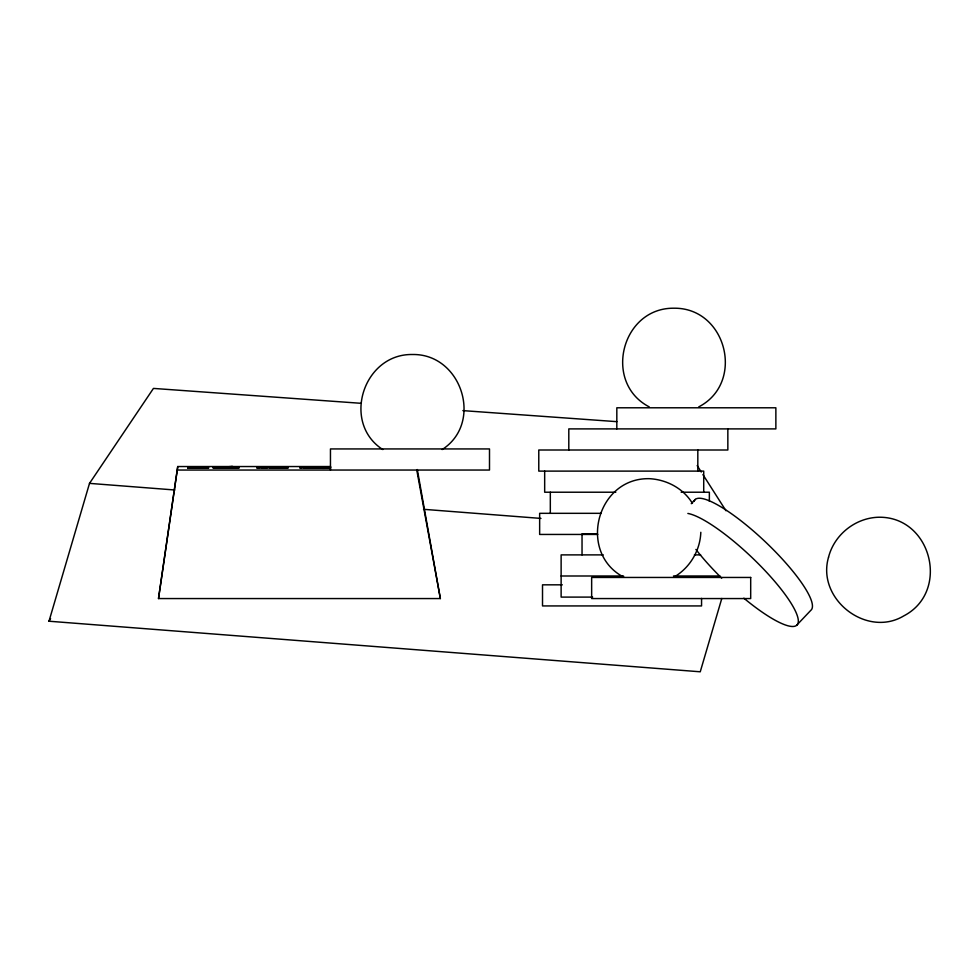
<?xml version="1.0" encoding="UTF-8"?>
<svg xmlns="http://www.w3.org/2000/svg" width="980" height="980" viewBox="0 0 980 980"><rect width="100%" height="100%" fill="white"/><g stroke="black" fill="none" stroke-linecap="round" stroke-linejoin="round"><path stroke-width="1.47" d="M417.309 469.543L440.363 598.56L158.503 598.56L174.024 492.046M174.464 489.045L177.748 466.541L329.99 466.541M158.503 598.56L177.748 466.541M700.823 532.287C700.149 550.821 689.663 568.13 673.579 577.343M721.795 598.462L700.247 671.79L49 621.222L89.511 483.373L153.444 388.411L360.75 403.282M49 621.222L50.58 618.613M691.28 503.696L695.322 499.433M796.63 625.289L810.779 610.369A80.091 17.934 43.5 0 0 763.261 539.87A80.091 17.934 43.5 0 0 693.987 501.393M442.164 449.551C483.691 422.907 461.727 353.866 412.764 354.503L412.213 354.503C363.249 353.854 341.273 422.907 382.8 449.551M698.752 406.884C745.302 382.788 726.633 307.855 674.277 308.21L673.726 308.21C621.357 307.843 602.688 382.776 649.238 406.884M220.476 467.068L231.525 466.933L225.167 466.958M220.476 468.048L229.602 467.95M314.286 467.142L299.794 467.007L315.254 467.019L315.205 467.999L303.494 467.987L315.817 468.109M315.205 467.999L311.064 467.987L318.99 468.109M195.339 468.097L190.524 468.109L190.524 467.129L208.483 467.105L208.507 468.085L187.964 468.122L187.964 467.142L194.126 467.08M187.964 468.122L204.698 467.962L195.008 467.913M282.779 467.901L272.06 467.962L283.306 468.146M193.807 467.129L208.507 467.105M197.237 468.109L208.507 468.085M315.254 467.019L311.04 467.007L319.088 466.982M318.99 467.129L312.363 467.031L312.436 467.987L314.017 467.962M300.921 467.95L299.794 467.999L314.286 468.122M218.087 468.036L215.012 468.048L215.012 467.068L225.094 466.946M215.012 468.048L228.389 467.926M325.544 466.884L330.824 466.897L328.031 466.872M193.624 466.982L188.846 466.97L196.931 466.982L187.964 467.142M236.131 468.024L235.335 467.031L239.096 467.031L232.432 467.068M189.557 467.938L188.846 467.95L193.624 467.975M264.465 466.897L262.505 466.909L262.505 468.097C270.394 466.958 251.113 466.566 258.953 468.097L258.953 466.909L257.066 466.897M264.355 467.889L266.829 467.975M236.07 468.036C238.789 468.379 237.197 466.333 235.335 467.031M192.913 466.933L191.039 466.958L192.496 466.982L192.496 467.962C187.952 467.889 201.206 467.987 194.653 467.962M285.107 467.154C285.033 469.383 285.204 465.77 287.802 467.154L287.802 468.146L277.634 468.122L270.076 467.975L270.076 466.995L285.768 467.166L285.768 468.158M327.283 466.909L325.801 466.884M231.231 468.048L229.332 468.036L234.269 467.901L234.269 466.921C228.989 465.01 228.83 470.143 231.721 467.129L229.234 467.068L231.231 467.056M190.524 467.129L204.698 466.982L197.543 466.921M190.524 468.109L208.311 467.962L207.527 467.938M320.705 468.109C322.763 468.722 337.365 467.68 324.907 467.129M285.107 468.134L287.802 468.146M258.953 467.117C251.946 467.142 269.402 467.154 262.505 467.117M329.329 468.109L329.047 466.982L327.173 467.019L329.329 467.117M264 467.877L262.505 467.987L263.302 467.889M222.166 466.958L213.211 467.08L221.431 467.056M222.166 467.95L213.211 468.06L221.431 468.036M196.551 467.08L208.311 466.982L193.219 467.007M275.76 466.909L282.779 466.921L272.06 466.982L283.306 467.154M262.505 467.019L279.165 466.921L277.083 466.909M311.199 466.909L303.494 467.007L325.348 467.117L325.348 468.097L323.204 468.109M262.505 468.011L273.555 467.95M234.269 466.921C227.985 465.463 222.411 468.857 231.035 468.109M264.441 466.995L266.829 466.982M215.012 467.068L218.087 467.056M323.204 467.129L325.348 467.117M257.434 467.142L257.434 468.122L264.465 468.122M229.05 467.129L231.035 467.129M231.415 467.129L231.415 468.109M329.047 466.982L320.705 467.129M323.621 467.987L314.519 467.975L314.519 466.995M315.744 467.962L329.207 468.097M237.564 468.024L229.234 468.048M312.914 466.897L326.56 466.921M223.085 467.068L224.677 467.068M230.361 467.068L237.564 467.043M317.973 467.142L321.269 467.142M193.219 467.987L194.542 467.987M232.432 468.06L239.096 468.024L235.482 468.024M313.649 467.889L316.356 467.889M326.56 467.901L330.824 467.877L329.243 467.864M223.085 468.048L226.037 468.048M317.973 468.122L321.269 468.122M177.748 470.045L489.498 470.045L489.498 448.938L330.456 448.938L330.456 470.045M615.795 492.217L544.672 492.217L544.672 471.111M681.173 492.217L709.361 492.217L709.361 501.27M601.206 513.324L539.649 513.324L539.649 534.443L597.726 534.443M597.457 533.782L582.034 533.782L582.034 554.888M603.3 554.888L561.124 554.888L561.124 597.102L592.63 597.102M694.379 554.888L700.627 554.888M561.124 575.995L623.525 575.995M673.468 575.995L719.92 575.995M562.312 584.827L542.516 584.827L542.516 605.934L701.558 605.934L701.558 598.4M318.77 466.909L322.604 466.909M234.269 467.901L233.963 466.921M319.088 467.962L322.249 467.975M287.802 467.154L286.283 467.154L286.283 468.134M256.993 468.122L258.953 467.901M325.348 468.097L323.621 468.06L323.621 467.007M312.436 467.007L312.436 467.987M462.866 410.62L616.824 421.657M89.511 483.373L174.918 490M423.519 509.306L540.96 518.42M624.064 577.343C577.514 553.235 596.183 478.314 648.539 478.669L649.091 478.669C666.425 479.465 683.403 488.346 692.444 503.402M697.184 465.586L701.288 472.029M702.942 474.614L725.96 510.727M416.77 470.045L440.363 598.56M727.846 428.897L727.846 450.004L538.779 450.004L538.779 471.111L703.714 471.111L703.714 492.217M697.821 450.004L697.821 471.111M616.824 428.897L616.824 407.79L775.866 407.79L775.866 428.897L568.804 428.897L568.804 450.004M550.319 492.217L550.319 513.324M328.851 466.982L328.851 467.975M315.009 467.007L315.009 467.999M314.605 467.019L314.605 468.011M313.808 467.019L313.808 467.999M313.355 467.031L313.355 468.011M312.596 466.995L312.596 467.987M311.64 467.019L311.64 468.011M287.336 467.154L287.287 468.146M285.523 467.154L285.523 468.134M264 467.142L264 468.122M238.324 467.019L238.324 468.011M237.295 467.031L237.197 468.036M236.903 467.019L236.903 467.999M236.548 467.019L236.499 468.011M226.919 467.142L226.919 468.122M226.65 467.142L226.65 468.122M226.331 467.056L226.331 468.036M213.358 467.08L213.358 468.073M206.829 467.142L206.829 468.122M206.498 467.142L206.498 468.122M196.27 466.97L196.27 467.95M195.939 466.97L195.939 467.962M191.651 466.982L191.651 467.962M188.295 467.142L188.295 468.122M687.862 513.447A80.091 17.934 43.5 0 1 789.268 600.422A80.091 17.934 43.5 0 1 743.869 598.204M721.684 578.127A80.091 17.934 43.5 0 1 695.91 549.449M828.541 557.204C816.291 598.903 866.528 638.25 903.756 615.905C950.306 591.798 931.649 516.864 879.281 517.232L878.729 517.232C855.442 517.795 834.274 534.615 828.541 557.204M750.692 577.453L591.651 577.453L591.651 598.56L750.692 598.56L750.692 577.453"/></g></svg>
